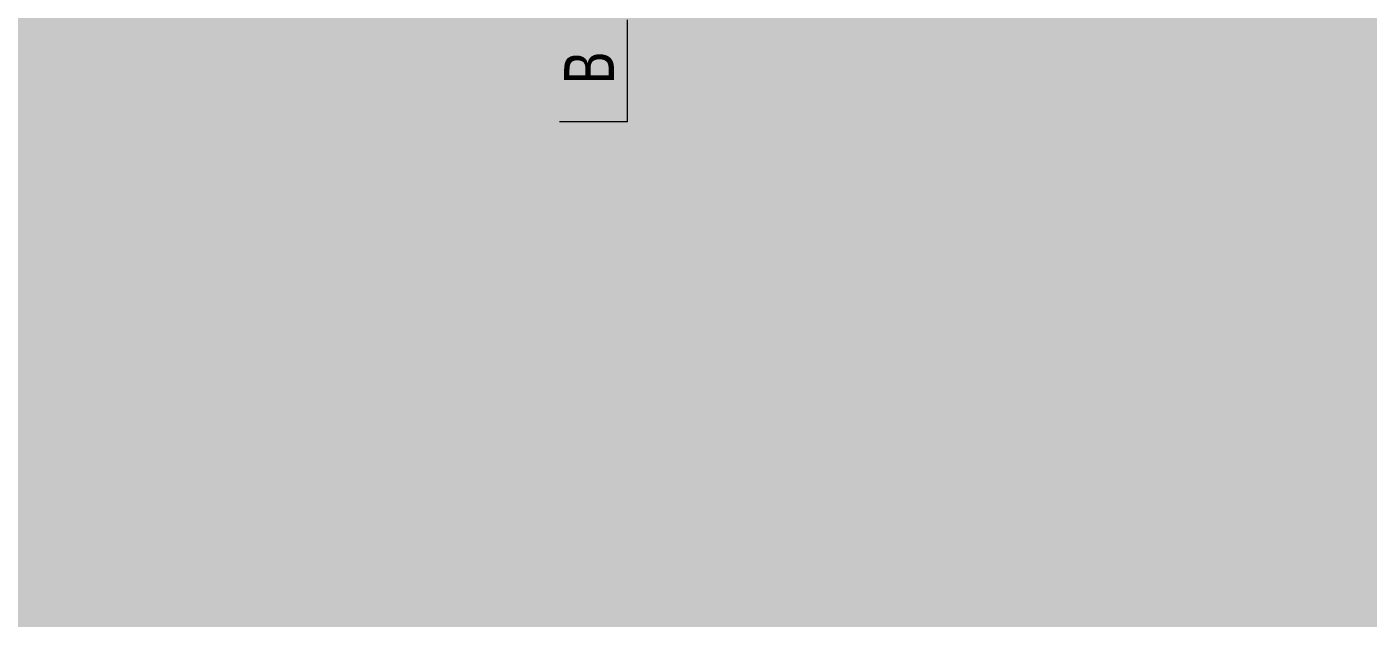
# Model space of a CAD drawing. Header units: metres. Extents: x -111189 to -108577, y -72951 to -72647.
# Drawn here: x -110703.3 to -110697.37, y -72945.92 to -72943.31 of the extents above; entities that cross this region are included whole.
import ezdxf

# ---------------------------------------------------------------- set-up
doc = ezdxf.new("R2010")
doc.units = ezdxf.units.M
doc.header["$MEASUREMENT"] = 0
doc.set_wipeout_variables(frame=1)
doc.linetypes.add('OTK - Traço Ponto CORTES_ALÇ', pattern=[0.6, 0.3, -0.15, 0, -0.15])
doc.linetypes.add('Wipeout_Contour', pattern=[1, 0, -1])
for name, color, linetype in [('Planta Piso -1_1_01 - TERRENO PROPOSTO', 7, 'Continuous'), ('Planta Piso -1_1_14 - CORTES.Marcadores', 7, 'Continuous'), ('Planta Piso RC_1_02 - PASSEIOS', 7, 'Continuous'), ('Planta Piso RC_1_14 - CORTES.Marcadores', 7, 'Continuous')]:
    doc.layers.add(name, color=color, linetype=linetype)
doc.styles.add('ESTILO_GERADO_4', font='malgunsl.ttf', dxfattribs={"width": 0.8})

msp = doc.modelspace()

# ---------------------------------------------------------------- hatches: boundary and pattern name
at = {"layer": 'Planta Piso -1_1_01 - TERRENO PROPOSTO', "linetype": 'Continuous', "lineweight": 0, "true_color": 0x939598, "transparency": 33554539}
msp.add_hatch(color=252, dxfattribs=at).paths.add_polyline_path([(-110716.1489, -72951.1828), (-110709.7704, -72951.1828), (-110707.2851, -72950.6884), (-110697.2442, -72948.691), (-110696.1017, -72948.4637), (-110692.2826, -72947.704), (-110690.7566, -72947.4005), (-110690.7566, -72940.7538), (-110693.5535, -72941.3098), (-110697.2426, -72942.043), (-110706.1492, -72943.8134), (-110708.5565, -72944.2918), (-110709.7562, -72944.5303), (-110713.5716, -72945.2887), (-110716.1489, -72945.801)])

# ---------------------------------------------------------------- next in the draw order: wipeouts: each hides what was drawn before it
at = {"color": 254, "linetype": 'Wipeout_Contour', "lineweight": 0, "ltscale": 1856047.595941045}
msp.add_wipeout([(-110716.1489, -72944.338), (-110716.1489, -72945.801), (-110713.5716, -72945.2887), (-110709.7562, -72944.5303), (-110708.5565, -72944.2918), (-110697.2426, -72942.043), (-110693.5535, -72941.3098), (-110690.7566, -72940.7538), (-110690.7566, -72939.3245), (-110693.8258, -72939.9305), (-110697.5176, -72940.6594), (-110708.8326, -72942.8934), (-110710.0326, -72943.1304), (-110713.8489, -72943.8839)], dxfattribs=at).dxf.layer = 'Planta Piso RC_1_02 - PASSEIOS'

# ---------------------------------------------------------------- next in the draw order: linework, layer by layer
at = {"layer": 'Planta Piso -1_1_14 - CORTES.Marcadores', "color": 7, "linetype": 'OTK - Traço Ponto CORTES_ALÇ', "lineweight": 5, "ltscale": 0.5}
msp.add_line((-110700.6481, -72943.4289), (-110700.6481, -72921.3982), dxfattribs=at)
at = {"layer": 'Planta Piso RC_1_14 - CORTES.Marcadores', "color": 7, "linetype": 'Continuous', "lineweight": 5, "ltscale": 1000}
for q in [(-110700.6481, -72943.4289), (-110700.9481, -72943.7289)]:
    msp.add_line((-110700.6481, -72943.7289), q, dxfattribs=at)

# ---------------------------------------------------------------- next in the draw order: texts
at = {"layer": 'Planta Piso RC_1_14 - CORTES.Marcadores', "color": 7, "linetype": 'Continuous', "lineweight": 5, "insert": (-110700.7081, -72943.4184), "char_height": 0.22, "attachment_point": 9, "rotation": 90, "style": 'ESTILO_GERADO_4'}
msp.add_mtext('\\A1;{\\pqr;\\pt0;\\fMalgun Gothic Semilight|b0|i0|c0|p0;\\W0.800000;B}', dxfattribs=at)

doc.saveas('drawing.dxf')
